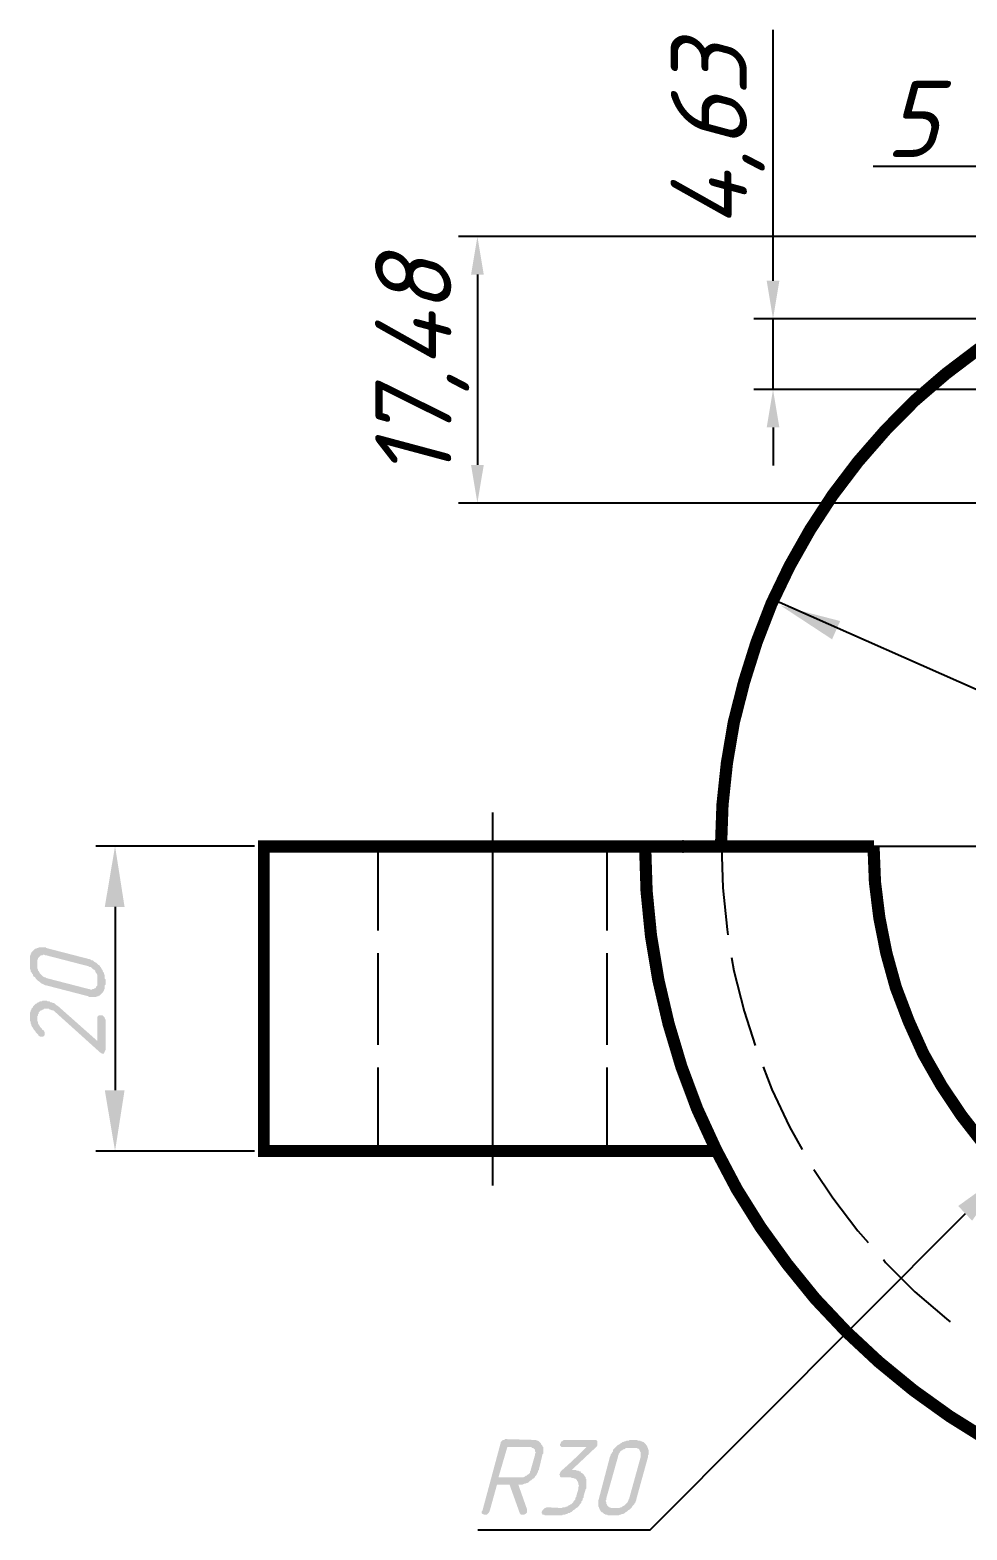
# Model space of a CAD drawing. Header units: millimetres. Extents: x -170 to 957, y 8 to 306.
# Drawn here: x -165.8 to -104.3, y 196.5 to 294.9 of the extents above; entities that cross this region are included whole.
import ezdxf

# ---------------------------------------------------------------- set-up
doc = ezdxf.new("R2010")
doc.units = ezdxf.units.MM
doc.styles.get("Standard").update_dxf_attribs({"font": '', "oblique": 15, "height": 5})
doc.styles.get('Standard').set_extended_font_data('GOST type B')
doc.dimstyles.new('ISO-25', dxfattribs={"dimtxt": 5, "dimasz": 2.5, "dimexe": 1.25, "dimexo": 0.625, "dimtad": 1, "dimtxsty": 'Standard', "dimcen": 2.5, "dimadec": 0, "dimazin": 0, "dimtfac": 1, "dimtmove": 0, "dimatfit": 3, "dimfxl": 1, "dimarcsym": 0})

# ---------------------------------------------------------------- blocks, each defined once
blk = doc.blocks.new('*D6')
at = {"color": 0, "lineweight": -2, "transparency": 16777216}
for p, q in [((-100.406, 271.923), (-100.406, 287.175)), ((-95.403, 271.923), (-95.403, 287.175)), ((-102.906, 285.925), (-110.457, 285.925)), ((-95.403, 285.925), (-100.406, 285.925)), ((-92.903, 285.925), (-90.403, 285.925))]:
    blk.add_line(p, q, dxfattribs=at)
at = {"color": 0, "transparency": 16777216}
for points in [[(-102.906, 286.342), (-102.906, 285.509), (-100.406, 285.925)], [(-92.903, 286.342), (-92.903, 285.509), (-95.403, 285.925)]]:
    blk.add_solid(points, dxfattribs=at)
at = {"layer": 'Defpoints', "color": 0, "transparency": 16777216}
for p in [(-100.406, 285.925), (-100.406, 271.298), (-95.403, 271.298)]:
    blk.add_point(p, dxfattribs=at)
at = {"color": 0, "transparency": 16777216, "insert": (-107.931, 289.05), "char_height": 5, "attachment_point": 5}
blk.add_mtext('5', dxfattribs=at)
blk = doc.blocks.new('*D7')
at = {"color": 0, "lineweight": -2, "transparency": 16777216}
for p, q in [((-117.027, 278.431), (-117.027, 294.88)), ((-101.031, 275.931), (-118.277, 275.931)), ((-117.027, 271.298), (-117.027, 275.931)), ((-101.031, 271.298), (-118.277, 271.298)), ((-117.027, 268.798), (-117.027, 266.298))]:
    blk.add_line(p, q, dxfattribs=at)
at = {"color": 0, "transparency": 16777216}
for points in [[(-117.443, 278.431), (-116.61, 278.431), (-117.027, 275.931)], [(-117.443, 268.798), (-116.61, 268.798), (-117.027, 271.298)]]:
    blk.add_solid(points, dxfattribs=at)
at = {"layer": 'Defpoints', "color": 0, "transparency": 16777216}
for p in [(-117.027, 275.931), (-100.406, 275.931), (-100.406, 271.298)]:
    blk.add_point(p, dxfattribs=at)
at = {"color": 0, "transparency": 16777216, "insert": (-120.647, 287.906), "char_height": 5, "attachment_point": 5, "rotation": 90}
blk.add_mtext('4,63', dxfattribs=at)
blk = doc.blocks.new('*D8')
at = {"color": 0, "lineweight": -2, "transparency": 16777216}
for p, q in [((-81.07, 281.326), (-137.67, 281.326)), ((-136.42, 278.826), (-136.42, 266.343)), ((-81.046, 263.843), (-137.67, 263.843))]:
    blk.add_line(p, q, dxfattribs=at)
at = {"color": 0, "transparency": 16777216}
for points in [[(-136.837, 278.826), (-136.003, 278.826), (-136.42, 281.326)], [(-136.837, 266.343), (-136.003, 266.343), (-136.42, 263.843)]]:
    blk.add_solid(points, dxfattribs=at)
at = {"layer": 'Defpoints', "color": 0, "transparency": 16777216}
for p in [(-80.445, 281.326), (-136.42, 263.843), (-80.421, 263.843)]:
    blk.add_point(p, dxfattribs=at)
at = {"color": 0, "transparency": 16777216, "insert": (-140.04, 272.585), "char_height": 5, "attachment_point": 5, "rotation": 90}
blk.add_mtext('17,48', dxfattribs=at)

msp = doc.modelspace()

# ---------------------------------------------------------------- hatches: boundary and pattern name
at = {"transparency": 33554687}
h = msp.add_hatch(color=7, dxfattribs=at)
h.paths.add_polyline_path([(-161.923, 233.925), (-161.875, 233.925), (-161.779, 233.877), (-161.731, 233.829), (-161.635, 233.829), (-161.587, 233.781), (-161.539, 233.733), (-161.442, 233.685), (-161.394, 233.637), (-161.346, 233.589), (-161.298, 233.541), (-161.202, 233.493), (-161.154, 233.396), (-161.154, 233.396), (-161.106, 233.348), (-161.058, 233.252), (-161.01, 233.204), (-161.01, 233.156), (-160.961, 233.06), (-160.913, 233.012), (-160.913, 232.915), (-160.865, 232.867), (-160.865, 232.771), (-160.865, 232.723), (-160.865, 232.627), (-160.817, 232.579), (-160.817, 232.531), (-160.817, 232.242), (-160.865, 232.194), (-160.865, 232.098), (-160.865, 232.05), (-160.865, 232.002), (-160.913, 231.905), (-160.913, 231.857), (-160.961, 231.809), (-160.961, 231.761), (-161.01, 231.713), (-161.058, 231.665), (-161.106, 231.617), (-161.154, 231.569), (-161.154, 231.569), (-161.202, 231.521), (-161.25, 231.521), (-161.298, 231.472), (-161.394, 231.472), (-161.442, 231.424), (-161.491, 231.424), (-161.539, 231.424), (-161.635, 231.424), (-161.683, 231.424), (-161.779, 231.424), (-161.827, 231.424), (-161.923, 231.424), (-161.923, 231.472), (-164.713, 232.194), (-164.761, 232.194), (-164.857, 232.242), (-164.906, 232.29), (-164.954, 232.29), (-165.05, 232.338), (-165.098, 232.386), (-165.146, 232.434), (-165.242, 232.483), (-165.29, 232.531), (-165.338, 232.579), (-165.387, 232.627), (-165.435, 232.723), (-165.435, 232.723), (-165.531, 232.771), (-165.579, 232.867), (-165.579, 232.915), (-165.627, 232.963), (-165.675, 233.06), (-165.723, 233.108), (-165.723, 233.204), (-165.771, 233.252), (-165.771, 233.348), (-165.771, 233.396), (-165.771, 233.493), (-165.771, 233.541), (-165.771, 233.589), (-165.771, 233.877), (-165.771, 233.925), (-165.771, 234.022), (-165.771, 234.07), (-165.771, 234.118), (-165.723, 234.214), (-165.723, 234.262), (-165.675, 234.31), (-165.675, 234.358), (-165.627, 234.406), (-165.579, 234.455), (-165.531, 234.503), (-165.483, 234.551), (-165.483, 234.551), (-165.435, 234.599), (-165.387, 234.599), (-165.29, 234.647), (-165.242, 234.647), (-165.194, 234.695), (-165.146, 234.695), (-165.05, 234.695), (-165.002, 234.695), (-164.954, 234.695), (-164.857, 234.695), (-164.809, 234.695), (-164.713, 234.695), (-164.713, 234.647)], flags=0)
h.paths.add_polyline_path([(-161.923, 233.444), (-164.713, 234.166), (-164.761, 234.166), (-164.857, 234.214), (-164.906, 234.214), (-164.954, 234.166), (-165.05, 234.166), (-165.098, 234.118), (-165.098, 234.118), (-165.146, 234.07), (-165.194, 234.022), (-165.242, 233.974), (-165.242, 233.925), (-165.29, 233.877), (-165.29, 233.781), (-165.29, 233.733), (-165.29, 233.444), (-165.29, 233.348), (-165.29, 233.3), (-165.242, 233.204), (-165.242, 233.156), (-165.194, 233.108), (-165.146, 233.012), (-165.098, 232.963), (-165.05, 232.915), (-165.002, 232.867), (-164.954, 232.819), (-164.906, 232.771), (-164.809, 232.723), (-164.761, 232.723), (-164.713, 232.675), (-161.923, 231.953), (-161.875, 231.953), (-161.779, 231.905), (-161.731, 231.905), (-161.683, 231.953), (-161.587, 231.953), (-161.539, 232.002), (-161.491, 232.002), (-161.442, 232.05), (-161.442, 232.098), (-161.394, 232.146), (-161.346, 232.194), (-161.346, 232.242), (-161.346, 232.338), (-161.346, 232.386), (-161.346, 232.675), (-161.346, 232.771), (-161.346, 232.819), (-161.346, 232.867), (-161.394, 232.963), (-161.442, 233.012), (-161.491, 233.108), (-161.491, 233.156), (-161.539, 233.204), (-161.635, 233.252), (-161.683, 233.3), (-161.731, 233.348), (-161.779, 233.396), (-161.875, 233.396), (-161.923, 233.444)], flags=0)
for points in [[(-163.895, 230.799), (-161.346, 228.538), (-161.346, 230.078), (-161.346, 230.126), (-161.298, 230.174), (-161.25, 230.222), (-161.202, 230.222), (-161.154, 230.222), (-161.106, 230.222), (-161.01, 230.222), (-160.961, 230.174), (-160.913, 230.126), (-160.865, 230.078), (-160.865, 230.029), (-160.817, 229.933), (-160.817, 229.933), (-160.817, 227.961), (-160.865, 227.865), (-160.865, 227.817), (-160.913, 227.769), (-160.913, 227.721), (-160.961, 227.721), (-161.058, 227.721), (-161.106, 227.769), (-161.154, 227.769), (-161.202, 227.817), (-164.136, 230.462), (-164.184, 230.51), (-164.28, 230.559), (-164.328, 230.559), (-164.425, 230.607), (-164.473, 230.607), (-164.521, 230.655), (-164.569, 230.655), (-164.665, 230.655), (-164.713, 230.655), (-164.761, 230.655), (-164.857, 230.655), (-164.906, 230.607), (-164.954, 230.607), (-165.002, 230.559), (-165.05, 230.559), (-165.098, 230.51), (-165.146, 230.462), (-165.194, 230.414), (-165.194, 230.318), (-165.242, 230.318), (-165.242, 230.222), (-165.29, 230.174), (-165.29, 230.126), (-165.29, 230.029), (-165.29, 229.981), (-165.29, 229.933), (-165.29, 229.837), (-165.242, 229.789), (-165.242, 229.693), (-165.194, 229.645), (-165.194, 229.597), (-165.146, 229.549), (-165.098, 229.452), (-165.05, 229.404), (-165.002, 229.356), (-164.954, 229.26), (-164.906, 229.26), (-164.857, 229.212), (-164.809, 229.116), (-164.809, 229.019), (-164.809, 228.923), (-164.857, 228.875), (-164.857, 228.875), (-164.906, 228.827), (-165.002, 228.827), (-165.05, 228.827), (-165.098, 228.827), (-165.194, 228.875), (-165.194, 228.875), (-165.242, 228.971), (-165.29, 229.019), (-165.338, 229.068), (-165.387, 229.116), (-165.435, 229.212), (-165.483, 229.26), (-165.531, 229.308), (-165.579, 229.404), (-165.627, 229.452), (-165.675, 229.549), (-165.675, 229.597), (-165.723, 229.693), (-165.723, 229.789), (-165.723, 229.789), (-165.771, 229.885), (-165.771, 229.933), (-165.771, 229.933), (-165.771, 230.029), (-165.771, 230.078), (-165.771, 230.174), (-165.771, 230.222), (-165.771, 230.318), (-165.771, 230.366), (-165.771, 230.414), (-165.723, 230.51), (-165.723, 230.559), (-165.675, 230.607), (-165.675, 230.655), (-165.627, 230.703), (-165.579, 230.751), (-165.579, 230.799), (-165.531, 230.847), (-165.483, 230.895), (-165.435, 230.943), (-165.387, 230.991), (-165.338, 230.991), (-165.29, 231.04), (-165.242, 231.088), (-165.194, 231.088), (-165.146, 231.136), (-165.05, 231.136), (-165.002, 231.136), (-164.954, 231.184), (-164.857, 231.184), (-164.809, 231.184), (-164.761, 231.184), (-164.665, 231.184), (-164.617, 231.136), (-164.521, 231.136), (-164.473, 231.136), (-164.425, 231.088), (-164.376, 231.088), (-164.28, 231.04), (-164.232, 231.04), (-164.136, 230.991), (-164.088, 230.943), (-164.04, 230.895), (-163.944, 230.847), (-163.895, 230.799)], [(-128.639, 201.892), (-130.227, 200.401), (-130.178, 200.401), (-130.082, 200.401), (-130.034, 200.401), (-129.938, 200.401), (-129.938, 200.353), (-129.842, 200.353), (-129.794, 200.353), (-129.746, 200.305), (-129.697, 200.305), (-129.649, 200.305), (-129.649, 200.257), (-129.601, 200.208), (-129.505, 200.16), (-129.457, 200.112), (-129.409, 200.064), (-129.409, 200.016), (-129.361, 199.968), (-129.313, 199.92), (-129.313, 199.824), (-129.265, 199.776), (-129.265, 199.776), (-129.265, 199.679), (-129.265, 199.631), (-129.265, 199.583), (-129.265, 199.487), (-129.265, 199.487), (-129.265, 199.439), (-129.265, 199.343), (-129.265, 199.295), (-129.265, 199.198), (-129.313, 199.15), (-129.457, 198.669), (-129.457, 198.573), (-129.505, 198.525), (-129.505, 198.429), (-129.553, 198.381), (-129.601, 198.333), (-129.601, 198.236), (-129.649, 198.188), (-129.697, 198.14), (-129.746, 198.044), (-129.794, 197.996), (-129.842, 197.948), (-129.938, 197.9), (-129.986, 197.852), (-130.034, 197.804), (-130.13, 197.755), (-130.178, 197.707), (-130.227, 197.659), (-130.323, 197.611), (-130.371, 197.563), (-130.467, 197.563), (-130.515, 197.515), (-130.611, 197.515), (-130.659, 197.467), (-130.708, 197.467), (-130.804, 197.467), (-130.852, 197.419), (-130.948, 197.419), (-130.996, 197.419), (-132.006, 197.419), (-132.054, 197.467), (-132.151, 197.467), (-132.151, 197.515), (-132.199, 197.563), (-132.199, 197.611), (-132.199, 197.659), (-132.151, 197.755), (-132.102, 197.804), (-132.054, 197.852), (-132.006, 197.9), (-131.958, 197.9), (-131.862, 197.948), (-131.862, 197.948), (-130.9, 197.9), (-130.804, 197.948), (-130.756, 197.948), (-130.659, 197.948), (-130.611, 197.996), (-130.515, 197.996), (-130.467, 198.044), (-130.371, 198.092), (-130.323, 198.14), (-130.275, 198.14), (-130.227, 198.188), (-130.178, 198.236), (-130.13, 198.285), (-130.082, 198.381), (-130.034, 198.429), (-129.986, 198.477), (-129.986, 198.573), (-129.938, 198.621), (-129.938, 198.669), (-129.794, 199.15), (-129.794, 199.247), (-129.794, 199.295), (-129.746, 199.343), (-129.794, 199.439), (-129.794, 199.487), (-129.794, 199.535), (-129.842, 199.631), (-129.842, 199.679), (-129.89, 199.679), (-129.89, 199.727), (-129.938, 199.776), (-129.986, 199.824), (-130.034, 199.824), (-130.13, 199.872), (-130.178, 199.872), (-130.227, 199.872), (-130.323, 199.92), (-130.323, 199.92), (-130.852, 199.92), (-130.9, 199.92), (-130.948, 199.92), (-130.996, 199.968), (-130.996, 200.016), (-131.044, 200.112), (-130.996, 200.16), (-130.996, 200.208), (-130.948, 200.305), (-130.948, 200.305), (-130.9, 200.353), (-130.467, 200.738), (-129.697, 201.459), (-129.265, 201.892), (-130.804, 201.892), (-130.852, 201.892), (-130.9, 201.892), (-130.948, 201.94), (-130.996, 201.988), (-130.996, 202.084), (-130.948, 202.132), (-130.948, 202.181), (-130.9, 202.277), (-130.852, 202.277), (-130.804, 202.325), (-130.708, 202.373), (-130.659, 202.373), (-130.659, 202.373), (-128.736, 202.373), (-128.639, 202.373), (-128.591, 202.325), (-128.591, 202.325), (-128.543, 202.277), (-128.543, 202.229), (-128.543, 202.229), (-128.543, 202.132), (-128.543, 202.084), (-128.543, 202.036), (-128.591, 201.94), (-128.639, 201.892)]]:
    msp.add_hatch(color=7, dxfattribs=at).paths.add_polyline_path(points)
h = msp.add_hatch(color=7, dxfattribs=at)
h.paths.add_polyline_path([(-135.036, 199.92), (-133.545, 199.92), (-133.449, 199.92), (-133.401, 199.92), (-133.305, 199.968), (-133.257, 200.016), (-133.161, 200.016), (-133.161, 200.064), (-133.064, 200.112), (-133.016, 200.16), (-132.968, 200.208), (-132.968, 200.305), (-132.92, 200.353), (-132.92, 200.401), (-132.631, 201.411), (-132.631, 201.459), (-132.583, 201.555), (-132.631, 201.603), (-132.631, 201.651), (-132.631, 201.748), (-132.68, 201.748), (-132.728, 201.796), (-132.776, 201.844), (-132.824, 201.844), (-132.872, 201.892), (-132.92, 201.892), (-132.968, 201.892), (-134.459, 201.892)], flags=0)
h.paths.add_polyline_path([(-133.738, 199.439), (-133.161, 197.804), (-133.161, 197.755), (-133.161, 197.707), (-133.161, 197.611), (-133.209, 197.563), (-133.257, 197.515), (-133.353, 197.467), (-133.401, 197.467), (-133.497, 197.467), (-133.545, 197.467), (-133.593, 197.467), (-133.593, 197.515), (-133.642, 197.563), (-134.315, 199.439), (-135.133, 199.439), (-135.614, 197.707), (-135.662, 197.611), (-135.71, 197.563), (-135.758, 197.515), (-135.806, 197.467), (-135.902, 197.467), (-135.95, 197.467), (-135.998, 197.467), (-136.046, 197.515), (-136.095, 197.515), (-136.143, 197.563), (-136.143, 197.659), (-136.095, 197.707), (-134.892, 202.181), (-134.892, 202.229), (-134.844, 202.277), (-134.796, 202.325), (-134.748, 202.373), (-134.652, 202.373), (-134.604, 202.421), (-134.604, 202.421), (-132.872, 202.373), (-132.776, 202.373), (-132.728, 202.373), (-132.631, 202.373), (-132.583, 202.373), (-132.535, 202.325), (-132.487, 202.325), (-132.391, 202.277), (-132.343, 202.229), (-132.295, 202.181), (-132.295, 202.181), (-132.247, 202.132), (-132.247, 202.084), (-132.199, 202.036), (-132.151, 201.988), (-132.151, 201.94), (-132.102, 201.892), (-132.102, 201.796), (-132.102, 201.748), (-132.102, 201.7), (-132.102, 201.603), (-132.102, 201.555), (-132.102, 201.459), (-132.151, 201.411), (-132.151, 201.411), (-132.391, 200.401), (-132.439, 200.353), (-132.439, 200.257), (-132.487, 200.208), (-132.535, 200.112), (-132.535, 200.064), (-132.583, 200.016), (-132.631, 199.968), (-132.68, 199.872), (-132.776, 199.824), (-132.824, 199.776), (-132.872, 199.727), (-132.872, 199.727), (-132.968, 199.679), (-133.016, 199.631), (-133.064, 199.583), (-133.161, 199.535), (-133.209, 199.535), (-133.305, 199.487), (-133.353, 199.487), (-133.449, 199.439), (-133.497, 199.439), (-133.593, 199.439), (-133.642, 199.439), (-133.642, 199.439)], flags=0)
h = msp.add_hatch(color=7, dxfattribs=at)
h.paths.add_polyline_path([(-125.994, 198.477), (-125.994, 198.429), (-126.042, 198.333), (-126.042, 198.285), (-126.09, 198.236), (-126.138, 198.14), (-126.186, 198.092), (-126.234, 198.044), (-126.283, 197.948), (-126.331, 197.9), (-126.379, 197.852), (-126.427, 197.804), (-126.523, 197.755), (-126.523, 197.755), (-126.571, 197.707), (-126.619, 197.659), (-126.715, 197.611), (-126.763, 197.563), (-126.86, 197.515), (-126.908, 197.515), (-127.004, 197.467), (-127.052, 197.467), (-127.148, 197.419), (-127.196, 197.419), (-127.293, 197.419), (-127.341, 197.419), (-127.389, 197.419), (-127.677, 197.419), (-127.725, 197.419), (-127.822, 197.419), (-127.87, 197.419), (-127.918, 197.467), (-128.014, 197.467), (-128.062, 197.515), (-128.11, 197.515), (-128.158, 197.563), (-128.206, 197.611), (-128.255, 197.611), (-128.303, 197.659), (-128.351, 197.707), (-128.351, 197.755), (-128.399, 197.804), (-128.399, 197.852), (-128.447, 197.9), (-128.447, 197.948), (-128.495, 197.996), (-128.495, 198.092), (-128.495, 198.14), (-128.495, 198.188), (-128.495, 198.285), (-128.495, 198.333), (-128.495, 198.429), (-128.447, 198.477), (-128.447, 198.525), (-127.725, 201.267), (-127.677, 201.363), (-127.677, 201.411), (-127.629, 201.459), (-127.581, 201.555), (-127.533, 201.603), (-127.533, 201.7), (-127.485, 201.748), (-127.437, 201.796), (-127.389, 201.844), (-127.293, 201.94), (-127.244, 201.988), (-127.196, 202.036), (-127.196, 202.036), (-127.1, 202.084), (-127.052, 202.132), (-126.956, 202.181), (-126.908, 202.229), (-126.86, 202.229), (-126.763, 202.277), (-126.715, 202.277), (-126.619, 202.325), (-126.571, 202.325), (-126.475, 202.325), (-126.427, 202.373), (-126.331, 202.373), (-126.331, 202.373), (-126.042, 202.373), (-125.946, 202.373), (-125.898, 202.325), (-125.802, 202.325), (-125.753, 202.325), (-125.705, 202.277), (-125.657, 202.277), (-125.561, 202.229), (-125.513, 202.229), (-125.465, 202.181), (-125.417, 202.132), (-125.369, 202.084), (-125.369, 202.036), (-125.321, 202.036), (-125.321, 201.988), (-125.272, 201.94), (-125.272, 201.892), (-125.224, 201.796), (-125.224, 201.748), (-125.176, 201.7), (-125.176, 201.651), (-125.176, 201.555), (-125.176, 201.507), (-125.176, 201.411), (-125.224, 201.363), (-125.224, 201.267), (-125.224, 201.267)], flags=0)
h.paths.add_polyline_path([(-126.475, 198.477), (-125.705, 201.267), (-125.705, 201.315), (-125.705, 201.411), (-125.705, 201.459), (-125.705, 201.555), (-125.753, 201.603), (-125.753, 201.651), (-125.802, 201.7), (-125.802, 201.748), (-125.85, 201.796), (-125.898, 201.796), (-125.994, 201.844), (-126.042, 201.844), (-126.09, 201.844), (-126.138, 201.844), (-126.475, 201.844), (-126.523, 201.844), (-126.619, 201.844), (-126.667, 201.844), (-126.715, 201.796), (-126.812, 201.748), (-126.86, 201.748), (-126.908, 201.7), (-127.004, 201.651), (-127.052, 201.603), (-127.1, 201.507), (-127.148, 201.459), (-127.148, 201.411), (-127.196, 201.315), (-127.196, 201.267), (-127.966, 198.525), (-127.966, 198.429), (-128.014, 198.381), (-127.966, 198.285), (-127.966, 198.236), (-127.966, 198.188), (-127.918, 198.14), (-127.918, 198.092), (-127.87, 198.044), (-127.822, 197.996), (-127.774, 197.948), (-127.725, 197.948), (-127.677, 197.9), (-127.581, 197.9), (-127.533, 197.9), (-127.244, 197.9), (-127.148, 197.9), (-127.1, 197.9), (-127.004, 197.948), (-126.956, 197.948), (-126.908, 197.996), (-126.812, 198.044), (-126.763, 198.092), (-126.715, 198.14), (-126.667, 198.188), (-126.619, 198.236), (-126.571, 198.285), (-126.523, 198.381), (-126.523, 198.429), (-126.475, 198.477)], flags=0)

# ---------------------------------------------------------------- linework, layer by layer
at = {"color": 7, "lineweight": 0, "transparency": 33554687, "const_width": 0.8}
for points in [[(-103.484, 273.991), (-105.672, 272.332), (-107.741, 270.552), (-109.64, 268.628), (-111.444, 266.56), (-113.104, 264.372), (-114.595, 262.087), (-115.941, 259.706), (-117.12, 257.253), (-118.106, 254.704), (-118.923, 252.107), (-119.597, 249.461), (-120.054, 246.768), (-120.342, 244.05), (-120.439, 241.333)], [(-125.417, 241.333), (-125.321, 238.375), (-125.032, 235.441), (-124.551, 232.555), (-123.878, 229.669), (-123.036, 226.855), (-122.002, 224.089), (-120.775, 221.42), (-119.404, 218.823), (-117.841, 216.321), (-116.11, 213.917), (-114.258, 211.632), (-112.238, 209.491), (-110.097, 207.495), (-107.813, 205.62), (-105.432, 203.912), (-102.931, 202.349)], [(-110.434, 241.333), (-110.338, 238.952), (-110.049, 236.619), (-109.592, 234.31), (-108.967, 232.05), (-108.125, 229.837), (-107.163, 227.697), (-105.985, 225.628), (-104.686, 223.681), (-103.243, 221.829)]]:
    msp.add_lwpolyline(points, dxfattribs=at)
at = {"color": 7, "lineweight": 25, "transparency": 33554687}
for points in [[(-43.842, 225.123), (-117, 257.494)], [(-135.421, 243.545), (-135.421, 219.063)], [(-151.053, 241.333), (-161.442, 241.333)], [(-142.925, 235.801), (-142.925, 241.333)], [(-127.918, 235.801), (-127.918, 241.333)], [(-120.415, 241.333), (-120.318, 238.591), (-120.03, 235.849), (-119.982, 235.513)], [(-110.41, 241.333), (-102.426, 241.333)], [(-160.192, 237.34), (-160.192, 225.316)], [(-142.925, 228.298), (-142.925, 234.31)], [(-127.918, 228.298), (-127.918, 234.31)], [(-119.741, 234.022), (-119.597, 233.156), (-118.923, 230.51), (-118.202, 228.25)], [(-142.925, 221.324), (-142.925, 226.807)], [(-135.421, 221.324), (-127.918, 221.324), (-127.918, 226.807)], [(-117.673, 226.855), (-117.096, 225.364), (-115.941, 222.911), (-115.124, 221.42)], [(-151.053, 221.324), (-161.442, 221.324)], [(-114.354, 220.121), (-113.104, 218.245), (-111.468, 216.081), (-110.795, 215.311)], [(-136.383, 196.457), (-125.08, 196.457), (-104.398, 217.235)], [(-109.785, 214.205), (-109.64, 214.013), (-107.717, 212.089), (-105.648, 210.309), (-105.408, 210.117)]]:
    msp.add_lwpolyline(points, dxfattribs=at)
at = {"color": 7, "lineweight": 0, "transparency": 33554687}
msp.add_lwpolyline([(-110.41, 241.309, 0.818, 0.818, 0), (-150.428, 241.309, 0.77, 0.77, 0), (-150.428, 221.324, 0.77, 0.77, 0), (-120.751, 221.324, 0, 0, 0)], format="xyseb", dxfattribs=at)
for points in [[(-135.421, 240.9), (-135.421, 241.717)], [(-122.916, 240.9), (-122.916, 241.717)]]:
    msp.add_lwpolyline(points, dxfattribs=at)
at = {"color": 7, "transparency": 33554687}
for points in [[(-112.623, 256.099), (-113.152, 254.896), (-116.519, 257.109)], [(-160.865, 237.34), (-159.567, 237.34), (-160.192, 241.333)], [(-124.407, 240.9), (-124.407, 241.717), (-135.421, 240.9)], [(-124.407, 241.717), (-135.421, 240.9), (-135.421, 241.717)], [(-132.343, 241.717), (-132.343, 240.9), (-110.41, 241.717)], [(-132.343, 240.9), (-110.41, 241.717), (-110.41, 240.9)], [(-110.41, 240.9), (-110.41, 241.717), (-121.425, 240.9)], [(-110.41, 241.717), (-121.425, 240.9), (-121.425, 241.717)], [(-160.865, 225.316), (-159.567, 225.316), (-160.192, 221.324)], [(-104.879, 217.716), (-103.965, 216.754), (-101.608, 220.073)]]:
    msp.add_solid(points, dxfattribs=at)

# ---------------------------------------------------------------- dimensions: what is measured, and where the dimension line sits
at = {"transparency": 33554687}
for base, p1, p2, picture, middle in [((-117.027, 275.931), (-100.406, 271.298), (-100.406, 275.931), '*D7', (-120.647, 287.906)), ((-136.42, 263.843), (-80.445, 281.326), (-80.421, 263.843), '*D8', (-140.04, 272.585))]:
    dim = msp.add_linear_dim(base=base, p1=p1, p2=p2, angle=90, dimstyle='ISO-25', dxfattribs=at)
    dim.commit()
    dim.dimension.update_dxf_attribs({"geometry": picture, "text_midpoint": middle})
dim = msp.add_linear_dim(base=(-100.406, 285.925), p1=(-95.403, 271.298), p2=(-100.406, 271.298), dimstyle='ISO-25', dxfattribs=at)
dim.commit()
dim.dimension.update_dxf_attribs({"geometry": '*D6', "text_midpoint": (-107.931, 289.05)})

doc.saveas('drawing.dxf')
